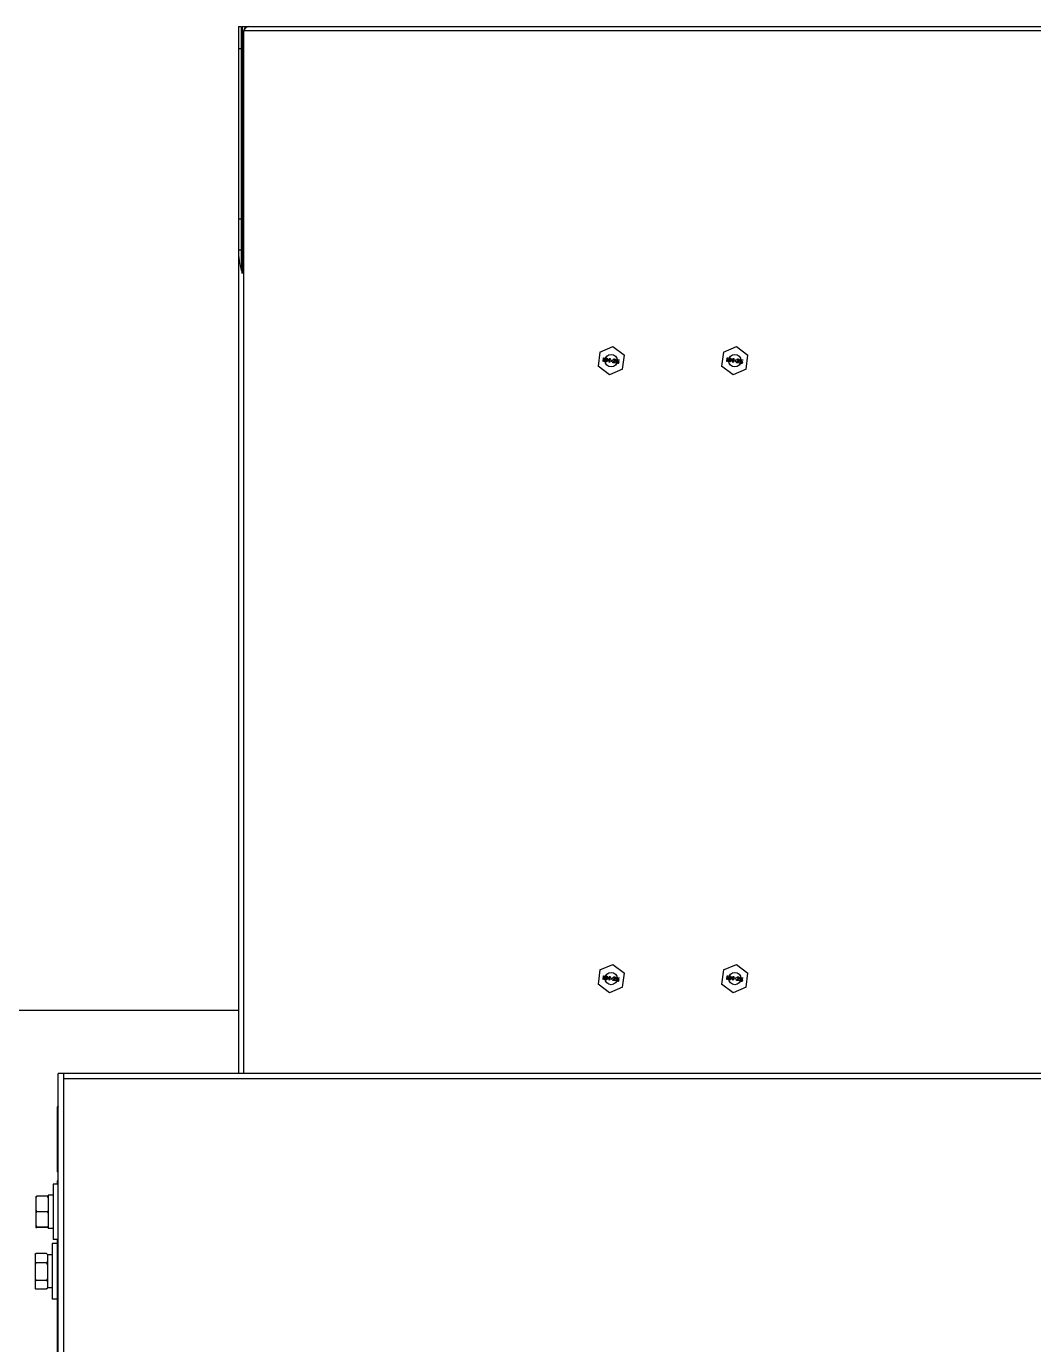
# Model space of a CAD drawing. Header units: millimetres. Extents: x 32496 to 166256, y 3504 to 23939.
# Drawn here: x 40846.9 to 41172.9, y 21352.9 to 21779.6 of the extents above; entities that cross this region are included whole.
import ezdxf

# ---------------------------------------------------------------- set-up
doc = ezdxf.new("R2010")
doc.units = ezdxf.units.MM
for name, color, linetype in [('2401-00854_BSO-M4-25_1_0', 7, 'Continuous'), ('2401-01144-S-M6-16HWM_1_0', 7, 'Continuous'), ('4215-19366_1_1_0', 7, 'Continuous'), ('4215-19373_1_1_0', 7, 'Continuous'), ('4215-19398_1-20250317_1_0', 7, 'Continuous'), ('4215-19398_2_1_0', 7, 'Continuous'), ('4215-19398_6_1_0', 7, 'Continuous'), ('4215-19398_9_1_0', 7, 'Continuous'), ('4215-23304_2_1_1_0', 7, 'Continuous'), ('4215-HRQZZ01_1_1_0', 7, 'Continuous'), ('QIAOJIA-1_0', 7, 'Continuous')]:
    doc.layers.add(name, color=color, linetype=linetype)

msp = doc.modelspace()

# ---------------------------------------------------------------- linework, layer by layer
at = {"layer": '2401-00854_BSO-M4-25_1_0', "color": 7, "linetype": 'Continuous'}
for p, q in [((41032.51, 21674.18), (41036.767, 21675.971)), ((41036.767, 21675.971), (41040.447, 21673.179)), ((41072.51, 21674.18), (41076.767, 21675.971)), ((41076.767, 21675.971), (41080.447, 21673.179)), ((41032.51, 21674.18), (41031.932, 21669.597)), ((41033.56, 21671.115), (41033.71, 21672.305)), ((41033.709, 21671.096), (41033.56, 21671.115)), ((41033.827, 21672.033), (41033.709, 21671.096)), ((41033.71, 21672.305), (41033.933, 21672.277)), ((41033.827, 21672.033), (41034.056, 21671.052)), ((41034.171, 21671.166), (41033.933, 21672.277)), ((41034.254, 21671.027), (41034.056, 21671.052)), ((41034.677, 21672.184), (41034.171, 21671.166)), ((41034.254, 21671.027), (41034.72, 21671.921)), ((41034.602, 21670.984), (41034.72, 21671.921)), ((41034.677, 21672.184), (41034.901, 21672.155)), ((41034.901, 21672.155), (41034.751, 21670.965)), ((41034.994, 21671.294), (41035.013, 21671.446)), ((41035.589, 21671.219), (41034.994, 21671.294)), ((41035.694, 21672.055), (41035.013, 21671.446)), ((41035.186, 21671.425), (41035.669, 21671.853)), ((41035.186, 21671.425), (41035.608, 21671.371)), ((41035.544, 21670.865), (41035.589, 21671.219)), ((41035.608, 21671.371), (41035.669, 21671.853)), ((41035.738, 21671.201), (41035.693, 21670.846)), ((41035.694, 21672.055), (41035.843, 21672.037)), ((41035.986, 21671.169), (41035.738, 21671.201)), ((41035.843, 21672.037), (41035.757, 21671.353)), ((41035.757, 21671.353), (41036.005, 21671.321)), ((41036.005, 21671.321), (41035.986, 21671.169)), ((41036.365, 21671.379), (41036.197, 21671.246)), ((41036.197, 21671.246), (41036.219, 21671.217)), ((41036.219, 21671.217), (41036.359, 21671.328)), ((41036.263, 21671.572), (41036.235, 21671.55)), ((41036.235, 21671.55), (41036.365, 21671.379)), ((41036.371, 21671.43), (41036.263, 21671.572)), ((41036.336, 21671.151), (41036.359, 21671.328)), ((41036.386, 21671.145), (41036.336, 21671.151)), ((41036.371, 21671.43), (41036.394, 21671.607)), ((41036.408, 21671.322), (41036.386, 21671.145)), ((41036.394, 21671.607), (41036.443, 21671.601)), ((41036.408, 21671.322), (41036.516, 21671.18)), ((41036.415, 21671.373), (41036.583, 21671.506)), ((41036.544, 21671.202), (41036.415, 21671.373)), ((41036.443, 21671.601), (41036.421, 21671.423)), ((41036.561, 21671.534), (41036.421, 21671.423)), ((41036.516, 21671.18), (41036.544, 21671.202)), ((41036.583, 21671.506), (41036.561, 21671.534)), ((41037.476, 21671.393), (41036.701, 21670.848)), ((41036.863, 21671.728), (41036.825, 21671.63)), ((41036.949, 21671.614), (41036.825, 21671.63)), ((41036.975, 21671.817), (41036.863, 21671.728)), ((41036.9, 21670.823), (41037.59, 21671.302)), ((41036.949, 21671.614), (41037.008, 21671.684)), ((41037.08, 21671.855), (41036.975, 21671.817)), ((41037.008, 21671.684), (41037.089, 21671.725)), ((41037.257, 21671.858), (41037.08, 21671.855)), ((41037.089, 21671.725), (41037.216, 21671.735)), ((41037.315, 21671.722), (41037.216, 21671.735)), ((41037.257, 21671.858), (41037.356, 21671.846)), ((41037.315, 21671.722), (41037.436, 21671.681)), ((41037.502, 21671.802), (41037.356, 21671.846)), ((41037.436, 21671.681), (41037.504, 21671.621)), ((41037.538, 21671.488), (41037.476, 21671.393)), ((41037.595, 21671.739), (41037.502, 21671.802)), ((41037.504, 21671.621), (41037.544, 21671.539)), ((41037.538, 21671.488), (41037.544, 21671.539)), ((41037.59, 21671.302), (41037.649, 21671.372)), ((41037.681, 21671.625), (41037.595, 21671.739)), ((41037.649, 21671.372), (41037.687, 21671.47)), ((41037.693, 21671.52), (41037.681, 21671.625)), ((41037.693, 21671.52), (41037.687, 21671.47)), ((41037.844, 21671.115), (41037.927, 21671.774)), ((41038.017, 21671.094), (41037.844, 21671.115)), ((41037.927, 21671.774), (41038.77, 21671.668)), ((41038.035, 21671.632), (41037.984, 21671.226)), ((41038.117, 21671.287), (41037.984, 21671.226)), ((41038.017, 21671.094), (41038.126, 21671.157)), ((41038.754, 21671.541), (41038.035, 21671.632)), ((41038.244, 21671.297), (41038.117, 21671.287)), ((41038.126, 21671.157), (41038.228, 21671.17)), ((41038.377, 21671.151), (41038.228, 21671.17)), ((41038.244, 21671.297), (41038.393, 21671.278)), ((41038.377, 21671.151), (41038.473, 21671.113)), ((41038.514, 21671.237), (41038.393, 21671.278)), ((41038.473, 21671.113), (41038.541, 21671.053)), ((41038.629, 21671.145), (41038.514, 21671.237)), ((41038.541, 21671.053), (41038.581, 21670.971)), ((41038.69, 21671.034), (41038.629, 21671.145)), ((41038.77, 21671.668), (41038.754, 21671.541)), ((41039.87, 21668.597), (41040.447, 21673.179)), ((41072.51, 21674.18), (41071.932, 21669.597)), ((41073.56, 21671.115), (41073.71, 21672.305)), ((41073.709, 21671.096), (41073.56, 21671.115)), ((41073.827, 21672.033), (41073.709, 21671.096)), ((41073.71, 21672.305), (41073.933, 21672.277)), ((41073.827, 21672.033), (41074.056, 21671.052)), ((41074.171, 21671.166), (41073.933, 21672.277)), ((41074.254, 21671.027), (41074.056, 21671.052)), ((41074.677, 21672.184), (41074.171, 21671.166)), ((41074.254, 21671.027), (41074.72, 21671.921)), ((41074.602, 21670.984), (41074.72, 21671.921)), ((41074.677, 21672.184), (41074.901, 21672.155)), ((41074.901, 21672.155), (41074.751, 21670.965)), ((41074.994, 21671.294), (41075.013, 21671.446)), ((41075.589, 21671.219), (41074.994, 21671.294)), ((41075.694, 21672.055), (41075.013, 21671.446)), ((41075.186, 21671.425), (41075.669, 21671.853)), ((41075.186, 21671.425), (41075.608, 21671.371)), ((41075.544, 21670.865), (41075.589, 21671.219)), ((41075.608, 21671.371), (41075.669, 21671.853)), ((41075.738, 21671.201), (41075.693, 21670.846)), ((41075.694, 21672.055), (41075.843, 21672.037)), ((41075.986, 21671.169), (41075.738, 21671.201)), ((41075.843, 21672.037), (41075.757, 21671.353)), ((41075.757, 21671.353), (41076.005, 21671.321)), ((41076.005, 21671.321), (41075.986, 21671.169)), ((41076.365, 21671.379), (41076.197, 21671.246)), ((41076.197, 21671.246), (41076.219, 21671.217)), ((41076.219, 21671.217), (41076.359, 21671.328)), ((41076.263, 21671.572), (41076.235, 21671.55)), ((41076.235, 21671.55), (41076.365, 21671.379)), ((41076.371, 21671.43), (41076.263, 21671.572)), ((41076.336, 21671.151), (41076.359, 21671.328)), ((41076.386, 21671.145), (41076.336, 21671.151)), ((41076.371, 21671.43), (41076.394, 21671.607)), ((41076.408, 21671.322), (41076.386, 21671.145)), ((41076.394, 21671.607), (41076.443, 21671.601)), ((41076.408, 21671.322), (41076.516, 21671.18)), ((41076.415, 21671.373), (41076.583, 21671.506)), ((41076.544, 21671.202), (41076.415, 21671.373)), ((41076.443, 21671.601), (41076.421, 21671.423)), ((41076.561, 21671.534), (41076.421, 21671.423)), ((41076.516, 21671.18), (41076.544, 21671.202)), ((41076.583, 21671.506), (41076.561, 21671.534)), ((41077.476, 21671.393), (41076.701, 21670.848)), ((41076.863, 21671.728), (41076.825, 21671.63)), ((41076.949, 21671.614), (41076.825, 21671.63)), ((41076.975, 21671.817), (41076.863, 21671.728)), ((41076.9, 21670.823), (41077.59, 21671.302)), ((41076.949, 21671.614), (41077.008, 21671.684)), ((41077.08, 21671.855), (41076.975, 21671.817)), ((41077.008, 21671.684), (41077.089, 21671.725)), ((41077.257, 21671.858), (41077.08, 21671.855)), ((41077.089, 21671.725), (41077.216, 21671.735)), ((41077.315, 21671.722), (41077.216, 21671.735)), ((41077.257, 21671.858), (41077.356, 21671.846)), ((41077.315, 21671.722), (41077.436, 21671.681)), ((41077.502, 21671.802), (41077.356, 21671.846)), ((41077.436, 21671.681), (41077.504, 21671.621)), ((41077.538, 21671.488), (41077.476, 21671.393)), ((41077.595, 21671.739), (41077.502, 21671.802)), ((41077.504, 21671.621), (41077.544, 21671.539)), ((41077.538, 21671.488), (41077.544, 21671.539)), ((41077.59, 21671.302), (41077.649, 21671.372)), ((41077.681, 21671.625), (41077.595, 21671.739)), ((41077.649, 21671.372), (41077.687, 21671.47)), ((41077.693, 21671.52), (41077.681, 21671.625)), ((41077.693, 21671.52), (41077.687, 21671.47)), ((41077.844, 21671.115), (41077.927, 21671.774)), ((41078.017, 21671.094), (41077.844, 21671.115)), ((41077.927, 21671.774), (41078.77, 21671.668)), ((41078.035, 21671.632), (41077.984, 21671.226)), ((41078.117, 21671.287), (41077.984, 21671.226)), ((41078.017, 21671.094), (41078.126, 21671.157)), ((41078.754, 21671.541), (41078.035, 21671.632)), ((41078.244, 21671.297), (41078.117, 21671.287)), ((41078.126, 21671.157), (41078.228, 21671.17)), ((41078.377, 21671.151), (41078.228, 21671.17)), ((41078.244, 21671.297), (41078.393, 21671.278)), ((41078.377, 21671.151), (41078.473, 21671.113)), ((41078.514, 21671.237), (41078.393, 21671.278)), ((41078.473, 21671.113), (41078.541, 21671.053)), ((41078.629, 21671.145), (41078.514, 21671.237)), ((41078.541, 21671.053), (41078.581, 21670.971)), ((41078.69, 21671.034), (41078.629, 21671.145)), ((41078.77, 21671.668), (41078.754, 21671.541)), ((41079.87, 21668.597), (41080.447, 21673.179)), ((41035.612, 21666.806), (41031.932, 21669.597)), ((41034.751, 21670.965), (41034.602, 21670.984)), ((41035.693, 21670.846), (41035.544, 21670.865)), ((41039.87, 21668.597), (41035.612, 21666.806)), ((41036.685, 21670.721), (41036.701, 21670.848)), ((41037.578, 21670.608), (41036.685, 21670.721)), ((41036.9, 21670.823), (41037.594, 21670.735)), ((41037.594, 21670.735), (41037.578, 21670.608)), ((41037.815, 21670.887), (41037.852, 21670.78)), ((41037.815, 21670.887), (41037.964, 21670.869)), ((41037.852, 21670.78), (41037.913, 21670.669)), ((41037.913, 21670.669), (41038.028, 21670.578)), ((41038.001, 21670.761), (41037.964, 21670.869)), ((41038.069, 21670.701), (41038.001, 21670.761)), ((41038.028, 21670.578), (41038.149, 21670.537)), ((41038.165, 21670.663), (41038.069, 21670.701)), ((41038.297, 21670.518), (41038.149, 21670.537)), ((41038.165, 21670.663), (41038.313, 21670.644)), ((41038.297, 21670.518), (41038.425, 21670.528)), ((41038.416, 21670.657), (41038.313, 21670.644)), ((41038.497, 21670.699), (41038.416, 21670.657)), ((41038.425, 21670.528), (41038.558, 21670.588)), ((41038.556, 21670.768), (41038.497, 21670.699)), ((41038.59, 21670.841), (41038.556, 21670.768)), ((41038.558, 21670.588), (41038.645, 21670.68)), ((41038.581, 21670.971), (41038.597, 21670.892)), ((41038.59, 21670.841), (41038.597, 21670.892)), ((41038.645, 21670.68), (41038.711, 21670.8)), ((41038.724, 21670.902), (41038.69, 21671.034)), ((41038.724, 21670.902), (41038.711, 21670.8)), ((41075.612, 21666.806), (41071.932, 21669.597)), ((41074.751, 21670.965), (41074.602, 21670.984)), ((41075.693, 21670.846), (41075.544, 21670.865)), ((41079.87, 21668.597), (41075.612, 21666.806)), ((41076.685, 21670.721), (41076.701, 21670.848)), ((41077.578, 21670.608), (41076.685, 21670.721)), ((41076.9, 21670.823), (41077.594, 21670.735)), ((41077.594, 21670.735), (41077.578, 21670.608)), ((41077.815, 21670.887), (41077.852, 21670.78)), ((41077.815, 21670.887), (41077.964, 21670.869)), ((41077.852, 21670.78), (41077.913, 21670.669)), ((41077.913, 21670.669), (41078.028, 21670.578)), ((41078.001, 21670.761), (41077.964, 21670.869)), ((41078.069, 21670.701), (41078.001, 21670.761)), ((41078.028, 21670.578), (41078.149, 21670.537)), ((41078.165, 21670.663), (41078.069, 21670.701)), ((41078.297, 21670.518), (41078.149, 21670.537)), ((41078.165, 21670.663), (41078.313, 21670.644)), ((41078.297, 21670.518), (41078.425, 21670.528)), ((41078.416, 21670.657), (41078.313, 21670.644)), ((41078.497, 21670.699), (41078.416, 21670.657)), ((41078.425, 21670.528), (41078.558, 21670.588)), ((41078.556, 21670.768), (41078.497, 21670.699)), ((41078.59, 21670.841), (41078.556, 21670.768)), ((41078.558, 21670.588), (41078.645, 21670.68)), ((41078.581, 21670.971), (41078.597, 21670.892)), ((41078.59, 21670.841), (41078.597, 21670.892)), ((41078.645, 21670.68), (41078.711, 21670.8)), ((41078.724, 21670.902), (41078.69, 21671.034)), ((41078.724, 21670.902), (41078.711, 21670.8)), ((41032.51, 21474.18), (41036.767, 21475.971)), ((41036.767, 21475.971), (41040.447, 21473.179)), ((41072.51, 21474.18), (41076.767, 21475.971)), ((41076.767, 21475.971), (41080.447, 21473.179)), ((41032.51, 21474.18), (41031.932, 21469.597)), ((41033.56, 21471.115), (41033.71, 21472.305)), ((41033.709, 21471.096), (41033.56, 21471.115)), ((41033.827, 21472.033), (41033.709, 21471.096)), ((41033.71, 21472.305), (41033.933, 21472.277)), ((41033.827, 21472.033), (41034.056, 21471.052)), ((41034.171, 21471.166), (41033.933, 21472.277)), ((41034.254, 21471.027), (41034.056, 21471.052)), ((41034.677, 21472.184), (41034.171, 21471.166)), ((41034.254, 21471.027), (41034.72, 21471.921)), ((41034.602, 21470.984), (41034.72, 21471.921)), ((41034.751, 21470.965), (41034.602, 21470.984)), ((41034.677, 21472.184), (41034.901, 21472.155)), ((41034.901, 21472.155), (41034.751, 21470.965)), ((41034.994, 21471.294), (41035.013, 21471.446)), ((41035.589, 21471.219), (41034.994, 21471.294)), ((41035.694, 21472.055), (41035.013, 21471.446)), ((41035.186, 21471.425), (41035.669, 21471.853)), ((41035.186, 21471.425), (41035.608, 21471.371)), ((41035.544, 21470.865), (41035.589, 21471.219)), ((41035.693, 21470.846), (41035.544, 21470.865)), ((41035.608, 21471.371), (41035.669, 21471.853)), ((41035.738, 21471.201), (41035.693, 21470.846)), ((41035.694, 21472.055), (41035.843, 21472.037)), ((41035.986, 21471.169), (41035.738, 21471.201)), ((41035.843, 21472.037), (41035.757, 21471.353)), ((41035.757, 21471.353), (41036.005, 21471.321)), ((41036.005, 21471.321), (41035.986, 21471.169)), ((41036.365, 21471.379), (41036.197, 21471.246)), ((41036.197, 21471.246), (41036.219, 21471.217)), ((41036.219, 21471.217), (41036.359, 21471.328)), ((41036.263, 21471.572), (41036.235, 21471.55)), ((41036.235, 21471.55), (41036.365, 21471.379)), ((41036.371, 21471.43), (41036.263, 21471.572)), ((41036.336, 21471.151), (41036.359, 21471.328)), ((41036.386, 21471.145), (41036.336, 21471.151)), ((41036.371, 21471.43), (41036.394, 21471.607)), ((41036.408, 21471.322), (41036.386, 21471.145)), ((41036.394, 21471.607), (41036.443, 21471.601)), ((41036.408, 21471.322), (41036.516, 21471.18)), ((41036.415, 21471.373), (41036.583, 21471.506)), ((41036.544, 21471.202), (41036.415, 21471.373)), ((41036.443, 21471.601), (41036.421, 21471.423)), ((41036.561, 21471.534), (41036.421, 21471.423)), ((41036.516, 21471.18), (41036.544, 21471.202)), ((41036.583, 21471.506), (41036.561, 21471.534)), ((41036.685, 21470.721), (41036.701, 21470.848)), ((41037.578, 21470.608), (41036.685, 21470.721)), ((41037.476, 21471.393), (41036.701, 21470.848)), ((41036.863, 21471.728), (41036.825, 21471.63)), ((41036.949, 21471.614), (41036.825, 21471.63)), ((41036.975, 21471.817), (41036.863, 21471.728)), ((41036.9, 21470.823), (41037.59, 21471.302)), ((41036.9, 21470.823), (41037.594, 21470.735)), ((41036.949, 21471.614), (41037.008, 21471.684)), ((41037.08, 21471.855), (41036.975, 21471.817)), ((41037.008, 21471.684), (41037.089, 21471.725)), ((41037.257, 21471.858), (41037.08, 21471.855)), ((41037.089, 21471.725), (41037.216, 21471.735)), ((41037.315, 21471.722), (41037.216, 21471.735)), ((41037.257, 21471.858), (41037.356, 21471.846)), ((41037.315, 21471.722), (41037.436, 21471.681)), ((41037.502, 21471.802), (41037.356, 21471.846)), ((41037.436, 21471.681), (41037.504, 21471.621)), ((41037.538, 21471.488), (41037.476, 21471.393)), ((41037.595, 21471.739), (41037.502, 21471.802)), ((41037.504, 21471.621), (41037.544, 21471.539)), ((41037.538, 21471.488), (41037.544, 21471.539)), ((41037.594, 21470.735), (41037.578, 21470.608)), ((41037.59, 21471.302), (41037.649, 21471.372)), ((41037.681, 21471.625), (41037.595, 21471.739)), ((41037.649, 21471.372), (41037.687, 21471.47)), ((41037.693, 21471.52), (41037.681, 21471.625)), ((41037.693, 21471.52), (41037.687, 21471.47)), ((41037.815, 21470.887), (41037.852, 21470.78)), ((41037.815, 21470.887), (41037.964, 21470.869)), ((41037.844, 21471.115), (41037.927, 21471.774)), ((41038.017, 21471.094), (41037.844, 21471.115)), ((41037.852, 21470.78), (41037.913, 21470.669)), ((41037.913, 21470.669), (41038.028, 21470.578)), ((41037.927, 21471.774), (41038.77, 21471.668)), ((41038.001, 21470.761), (41037.964, 21470.869)), ((41038.035, 21471.632), (41037.984, 21471.226)), ((41038.117, 21471.287), (41037.984, 21471.226)), ((41038.069, 21470.701), (41038.001, 21470.761)), ((41038.017, 21471.094), (41038.126, 21471.157)), ((41038.028, 21470.578), (41038.149, 21470.537)), ((41038.754, 21471.541), (41038.035, 21471.632)), ((41038.165, 21470.663), (41038.069, 21470.701)), ((41038.244, 21471.297), (41038.117, 21471.287)), ((41038.126, 21471.157), (41038.228, 21471.17)), ((41038.297, 21470.518), (41038.149, 21470.537)), ((41038.165, 21470.663), (41038.313, 21470.644)), ((41038.377, 21471.151), (41038.228, 21471.17)), ((41038.244, 21471.297), (41038.393, 21471.278)), ((41038.297, 21470.518), (41038.425, 21470.528)), ((41038.416, 21470.657), (41038.313, 21470.644)), ((41038.377, 21471.151), (41038.473, 21471.113)), ((41038.514, 21471.237), (41038.393, 21471.278)), ((41038.497, 21470.699), (41038.416, 21470.657)), ((41038.425, 21470.528), (41038.558, 21470.588)), ((41038.473, 21471.113), (41038.541, 21471.053)), ((41038.556, 21470.768), (41038.497, 21470.699)), ((41038.629, 21471.145), (41038.514, 21471.237)), ((41038.541, 21471.053), (41038.581, 21470.971)), ((41038.59, 21470.841), (41038.556, 21470.768)), ((41038.558, 21470.588), (41038.645, 21470.68)), ((41038.581, 21470.971), (41038.597, 21470.892)), ((41038.59, 21470.841), (41038.597, 21470.892)), ((41038.69, 21471.034), (41038.629, 21471.145)), ((41038.645, 21470.68), (41038.711, 21470.8)), ((41038.724, 21470.902), (41038.69, 21471.034)), ((41038.724, 21470.902), (41038.711, 21470.8)), ((41038.77, 21471.668), (41038.754, 21471.541)), ((41039.87, 21468.597), (41040.447, 21473.179)), ((41072.51, 21474.18), (41071.932, 21469.597)), ((41073.56, 21471.115), (41073.71, 21472.305)), ((41073.709, 21471.096), (41073.56, 21471.115)), ((41073.827, 21472.033), (41073.709, 21471.096)), ((41073.71, 21472.305), (41073.933, 21472.277)), ((41073.827, 21472.033), (41074.056, 21471.052)), ((41074.171, 21471.166), (41073.933, 21472.277)), ((41074.254, 21471.027), (41074.056, 21471.052)), ((41074.677, 21472.184), (41074.171, 21471.166)), ((41074.254, 21471.027), (41074.72, 21471.921)), ((41074.602, 21470.984), (41074.72, 21471.921)), ((41074.751, 21470.965), (41074.602, 21470.984)), ((41074.677, 21472.184), (41074.901, 21472.155)), ((41074.901, 21472.155), (41074.751, 21470.965)), ((41074.994, 21471.294), (41075.013, 21471.446)), ((41075.589, 21471.219), (41074.994, 21471.294)), ((41075.694, 21472.055), (41075.013, 21471.446)), ((41075.186, 21471.425), (41075.669, 21471.853)), ((41075.186, 21471.425), (41075.608, 21471.371)), ((41075.544, 21470.865), (41075.589, 21471.219)), ((41075.693, 21470.846), (41075.544, 21470.865)), ((41075.608, 21471.371), (41075.669, 21471.853)), ((41075.738, 21471.201), (41075.693, 21470.846)), ((41075.694, 21472.055), (41075.843, 21472.037)), ((41075.986, 21471.169), (41075.738, 21471.201)), ((41075.843, 21472.037), (41075.757, 21471.353)), ((41075.757, 21471.353), (41076.005, 21471.321)), ((41076.005, 21471.321), (41075.986, 21471.169)), ((41076.365, 21471.379), (41076.197, 21471.246)), ((41076.197, 21471.246), (41076.219, 21471.217)), ((41076.219, 21471.217), (41076.359, 21471.328)), ((41076.263, 21471.572), (41076.235, 21471.55)), ((41076.235, 21471.55), (41076.365, 21471.379)), ((41076.371, 21471.43), (41076.263, 21471.572)), ((41076.336, 21471.151), (41076.359, 21471.328)), ((41076.386, 21471.145), (41076.336, 21471.151)), ((41076.371, 21471.43), (41076.394, 21471.607)), ((41076.408, 21471.322), (41076.386, 21471.145)), ((41076.394, 21471.607), (41076.443, 21471.601)), ((41076.408, 21471.322), (41076.516, 21471.18)), ((41076.415, 21471.373), (41076.583, 21471.506)), ((41076.544, 21471.202), (41076.415, 21471.373)), ((41076.443, 21471.601), (41076.421, 21471.423)), ((41076.561, 21471.534), (41076.421, 21471.423)), ((41076.516, 21471.18), (41076.544, 21471.202)), ((41076.583, 21471.506), (41076.561, 21471.534)), ((41076.685, 21470.721), (41076.701, 21470.848)), ((41077.578, 21470.608), (41076.685, 21470.721)), ((41077.476, 21471.393), (41076.701, 21470.848)), ((41076.863, 21471.728), (41076.825, 21471.63)), ((41076.949, 21471.614), (41076.825, 21471.63)), ((41076.975, 21471.817), (41076.863, 21471.728)), ((41076.9, 21470.823), (41077.59, 21471.302)), ((41076.9, 21470.823), (41077.594, 21470.735)), ((41076.949, 21471.614), (41077.008, 21471.684)), ((41077.08, 21471.855), (41076.975, 21471.817)), ((41077.008, 21471.684), (41077.089, 21471.725)), ((41077.257, 21471.858), (41077.08, 21471.855)), ((41077.089, 21471.725), (41077.216, 21471.735)), ((41077.315, 21471.722), (41077.216, 21471.735)), ((41077.257, 21471.858), (41077.356, 21471.846)), ((41077.315, 21471.722), (41077.436, 21471.681)), ((41077.502, 21471.802), (41077.356, 21471.846)), ((41077.436, 21471.681), (41077.504, 21471.621)), ((41077.538, 21471.488), (41077.476, 21471.393)), ((41077.595, 21471.739), (41077.502, 21471.802)), ((41077.504, 21471.621), (41077.544, 21471.539)), ((41077.538, 21471.488), (41077.544, 21471.539)), ((41077.594, 21470.735), (41077.578, 21470.608)), ((41077.59, 21471.302), (41077.649, 21471.372)), ((41077.681, 21471.625), (41077.595, 21471.739)), ((41077.649, 21471.372), (41077.687, 21471.47)), ((41077.693, 21471.52), (41077.681, 21471.625)), ((41077.693, 21471.52), (41077.687, 21471.47)), ((41077.815, 21470.887), (41077.852, 21470.78)), ((41077.815, 21470.887), (41077.964, 21470.869)), ((41077.844, 21471.115), (41077.927, 21471.774)), ((41078.017, 21471.094), (41077.844, 21471.115)), ((41077.852, 21470.78), (41077.913, 21470.669)), ((41077.913, 21470.669), (41078.028, 21470.578)), ((41077.927, 21471.774), (41078.77, 21471.668)), ((41078.001, 21470.761), (41077.964, 21470.869)), ((41078.035, 21471.632), (41077.984, 21471.226)), ((41078.117, 21471.287), (41077.984, 21471.226)), ((41078.069, 21470.701), (41078.001, 21470.761)), ((41078.017, 21471.094), (41078.126, 21471.157)), ((41078.028, 21470.578), (41078.149, 21470.537)), ((41078.754, 21471.541), (41078.035, 21471.632)), ((41078.165, 21470.663), (41078.069, 21470.701)), ((41078.244, 21471.297), (41078.117, 21471.287)), ((41078.126, 21471.157), (41078.228, 21471.17)), ((41078.297, 21470.518), (41078.149, 21470.537)), ((41078.165, 21470.663), (41078.313, 21470.644)), ((41078.377, 21471.151), (41078.228, 21471.17)), ((41078.244, 21471.297), (41078.393, 21471.278)), ((41078.297, 21470.518), (41078.425, 21470.528)), ((41078.416, 21470.657), (41078.313, 21470.644)), ((41078.377, 21471.151), (41078.473, 21471.113)), ((41078.514, 21471.237), (41078.393, 21471.278)), ((41078.497, 21470.699), (41078.416, 21470.657)), ((41078.425, 21470.528), (41078.558, 21470.588)), ((41078.473, 21471.113), (41078.541, 21471.053)), ((41078.556, 21470.768), (41078.497, 21470.699)), ((41078.629, 21471.145), (41078.514, 21471.237)), ((41078.541, 21471.053), (41078.581, 21470.971)), ((41078.59, 21470.841), (41078.556, 21470.768)), ((41078.558, 21470.588), (41078.645, 21470.68)), ((41078.581, 21470.971), (41078.597, 21470.892)), ((41078.59, 21470.841), (41078.597, 21470.892)), ((41078.69, 21471.034), (41078.629, 21471.145)), ((41078.645, 21470.68), (41078.711, 21470.8)), ((41078.724, 21470.902), (41078.69, 21471.034)), ((41078.724, 21470.902), (41078.711, 21470.8)), ((41078.77, 21471.668), (41078.754, 21471.541)), ((41079.87, 21468.597), (41080.447, 21473.179)), ((41035.612, 21466.806), (41031.932, 21469.597)), ((41039.87, 21468.597), (41035.612, 21466.806)), ((41075.612, 21466.806), (41071.932, 21469.597)), ((41079.87, 21468.597), (41075.612, 21466.806))]:
    msp.add_line(p, q, dxfattribs=at)
at = {"layer": '2401-01144-S-M6-16HWM_1_0', "color": 7, "linetype": 'Continuous'}
for p, q in [((40855.64, 21404.888), (40855.64, 21386.888)), ((40857.24, 21404.888), (40855.64, 21404.888)), ((40850.04, 21400.908), (40850.04, 21390.869)), ((40853.74, 21400.914), (40850.34, 21400.914)), ((40854.04, 21401.238), (40854.04, 21390.538)), ((40855.64, 21401.238), (40854.04, 21401.238)), ((40853.74, 21395.939), (40850.34, 21395.939)), ((40853.74, 21390.914), (40850.34, 21390.914)), ((40853.74, 21390.863), (40850.34, 21390.863)), ((40855.64, 21390.538), (40854.04, 21390.538)), ((40855.34, 21385.638), (40855.34, 21367.638)), ((40856.94, 21385.638), (40855.34, 21385.638)), ((40857.24, 21386.888), (40855.64, 21386.888)), ((40849.74, 21382.112), (40849.982, 21382.354)), ((40849.74, 21382.112), (40849.74, 21371.165)), ((40853.44, 21382.411), (40850.04, 21382.411)), ((40853.74, 21382.112), (40853.497, 21382.354)), ((40853.74, 21382.112), (40853.74, 21371.165)), ((40855.34, 21381.988), (40853.74, 21381.988)), ((40853.44, 21379.436), (40850.04, 21379.436)), ((40853.44, 21373.663), (40850.04, 21373.663)), ((40849.74, 21371.165), (40849.982, 21370.922)), ((40849.982, 21370.922), (40850.04, 21370.866)), ((40853.44, 21370.866), (40850.04, 21370.866)), ((40853.498, 21370.922), (40853.44, 21370.866)), ((40853.74, 21371.165), (40853.497, 21370.922)), ((40855.34, 21371.288), (40853.74, 21371.288)), ((40856.94, 21367.638), (40855.34, 21367.638))]:
    msp.add_line(p, q, dxfattribs=at)
for points, knots in [([(40850.04, 21400.908), (40850.063, 21400.908), (40850.163, 21400.91), (40850.263, 21400.912), (40850.34, 21400.914)], [0, 0, 0, 0, 0.2336903, 1, 1, 1, 1]), ([(40850.34, 21400.914), (40850.313, 21400.867), (40850.207, 21400.681), (40850.108, 21400.49), (40850.04, 21400.345)], [0, 0, 0, 0, 0.2509109, 1, 1, 1, 1]), ([(40854.04, 21400.908), (40854.016, 21400.908), (40853.916, 21400.91), (40853.816, 21400.912), (40853.74, 21400.914)], [0, 0, 0, 0, 0.2336895, 1, 1, 1, 1]), ([(40853.74, 21400.914), (40853.767, 21400.867), (40853.873, 21400.681), (40853.971, 21400.49), (40854.04, 21400.345)], [0, 0, 0, 0, 0.2509104, 1, 1, 1, 1]), ([(40850.04, 21396.508), (40850.063, 21396.46), (40850.156, 21396.267), (40850.259, 21396.079), (40850.34, 21395.939)], [0, 0, 0, 0, 0.2491229, 1, 1, 1, 1]), ([(40850.34, 21395.939), (40850.313, 21395.892), (40850.207, 21395.704), (40850.108, 21395.512), (40850.04, 21395.365)], [0, 0, 0, 0, 0.2508448, 1, 1, 1, 1]), ([(40854.04, 21396.508), (40854.017, 21396.46), (40853.923, 21396.267), (40853.821, 21396.079), (40853.74, 21395.939)], [0, 0, 0, 0, 0.2491233, 1, 1, 1, 1]), ([(40853.74, 21395.939), (40853.767, 21395.892), (40853.873, 21395.704), (40853.971, 21395.512), (40854.04, 21395.365)], [0, 0, 0, 0, 0.2508442, 1, 1, 1, 1]), ([(40850.04, 21391.488), (40850.063, 21391.44), (40850.156, 21391.245), (40850.259, 21391.055), (40850.34, 21390.914)], [0, 0, 0, 0, 0.2491901, 1, 1, 1, 1]), ([(40850.34, 21390.914), (40850.313, 21390.914), (40850.213, 21390.912), (40850.113, 21390.91), (40850.04, 21390.908)], [0, 0, 0, 0, 0.2655139, 1, 1, 1, 1]), ([(40850.04, 21390.869), (40850.063, 21390.868), (40850.163, 21390.866), (40850.263, 21390.864), (40850.34, 21390.863)], [0, 0, 0, 0, 0.2336903, 1, 1, 1, 1]), ([(40854.04, 21391.488), (40854.017, 21391.44), (40853.923, 21391.245), (40853.821, 21391.055), (40853.74, 21390.914)], [0, 0, 0, 0, 0.2491904, 1, 1, 1, 1]), ([(40853.74, 21390.914), (40853.766, 21390.914), (40853.866, 21390.912), (40853.966, 21390.91), (40854.04, 21390.908)], [0, 0, 0, 0, 0.2655125, 1, 1, 1, 1]), ([(40854.04, 21390.869), (40854.016, 21390.868), (40853.916, 21390.866), (40853.816, 21390.864), (40853.74, 21390.863)], [0, 0, 0, 0, 0.2336895, 1, 1, 1, 1]), ([(40850.04, 21382.411), (40850.013, 21382.383), (40849.909, 21382.273), (40849.81, 21382.159), (40849.74, 21382.071)], [0, 0, 0, 0, 0.2550729, 1, 1, 1, 1]), ([(40853.44, 21382.411), (40853.467, 21382.383), (40853.571, 21382.273), (40853.67, 21382.159), (40853.74, 21382.071)], [0, 0, 0, 0, 0.2550721, 1, 1, 1, 1]), ([(40849.74, 21379.776), (40849.763, 21379.747), (40849.858, 21379.629), (40849.96, 21379.518), (40850.04, 21379.436)], [0, 0, 0, 0, 0.2448497, 1, 1, 1, 1]), ([(40853.74, 21379.776), (40853.717, 21379.747), (40853.621, 21379.629), (40853.519, 21379.518), (40853.44, 21379.436)], [0, 0, 0, 0, 0.2448497, 1, 1, 1, 1]), ([(40850.04, 21373.663), (40850.013, 21373.637), (40849.909, 21373.534), (40849.81, 21373.427), (40849.74, 21373.343)], [0, 0, 0, 0, 0.2556467, 1, 1, 1, 1]), ([(40853.44, 21373.663), (40853.467, 21373.637), (40853.57, 21373.534), (40853.67, 21373.427), (40853.74, 21373.343)], [0, 0, 0, 0, 0.2556459, 1, 1, 1, 1]), ([(40849.74, 21371.185), (40849.759, 21371.163), (40849.836, 21371.073), (40849.918, 21370.986), (40849.982, 21370.922)], [0, 0, 0, 0, 0.2451928, 1, 1, 1, 1]), ([(40853.74, 21371.185), (40853.721, 21371.163), (40853.643, 21371.073), (40853.561, 21370.986), (40853.497, 21370.922)], [0, 0, 0, 0, 0.2451926, 1, 1, 1, 1])]:
    msp.add_open_spline(points, degree=3, knots=knots, dxfattribs=at)
for points in [[(40850.04, 21379.436), (40849.932, 21379.22), (40849.831, 21379), (40849.74, 21378.776)], [(40853.44, 21379.436), (40853.548, 21379.22), (40853.649, 21379), (40853.74, 21378.776)], [(40849.74, 21374.323), (40849.831, 21374.099), (40849.932, 21373.879), (40850.04, 21373.663)], [(40853.74, 21374.323), (40853.649, 21374.099), (40853.548, 21373.879), (40853.44, 21373.663)]]:
    msp.add_open_spline(points, degree=3, dxfattribs=at)
at = {"layer": '4215-19366_1_1_0', "color": 7, "linetype": 'Continuous'}
for p, q in [((40856.94, 21405.888), (40856.94, 21404.888)), ((40856.94, 21405.888), (40857.24, 21405.888)), ((40856.94, 21386.888), (40856.94, 21318.888))]:
    msp.add_line(p, q, dxfattribs=at)
at = {"layer": '4215-19373_1_1_0', "color": 7, "linetype": 'Continuous'}
for p, q in [((40856.94, 21429.888), (40856.94, 21408.888)), ((40856.94, 21429.888), (40857.24, 21429.888)), ((40857.24, 21408.888), (40856.94, 21408.888))]:
    msp.add_line(p, q, dxfattribs=at)
at = {"layer": '4215-19373_1_1_0', "color": 9, "linetype": 'Continuous'}
msp.add_line((40856.94, 21410.088), (40857.24, 21410.088), dxfattribs=at)
at = {"layer": '4215-19373_1_1_0', "color": 7, "linetype": 'Continuous'}
msp.add_arc((40858.94, 21428.888), 2, 148.39996, 149.99922, dxfattribs=at)
at = {"layer": '4215-19398_1-20250317_1_0', "color": 7, "linetype": 'Continuous'}
for p, q in [((40915.54, 21779.588), (40915.54, 21440.638)), ((40915.54, 21779.588), (40916.54, 21779.588)), ((40916.54, 21707.241), (40916.54, 21779.588)), ((40916.74, 21779.588), (40916.74, 21699.588)), ((40916.74, 21779.588), (40918.69, 21779.588)), ((40915.54, 21707.24), (40916.54, 21707.24))]:
    msp.add_line(p, q, dxfattribs=at)
at = {"layer": '4215-19398_1-20250317_1_0', "color": 9, "linetype": 'Continuous'}
for p, q in [((40916.54, 21772.266), (40915.54, 21772.266)), ((40917.29, 21772.266), (40916.74, 21772.266)), ((40915.54, 21717.266), (40916.54, 21717.266)), ((40916.74, 21717.266), (40917.29, 21717.266))]:
    msp.add_line(p, q, dxfattribs=at)
at = {"layer": '4215-19398_1-20250317_1_0', "color": 7, "linetype": 'Continuous'}
msp.add_lwpolyline([(40916.74, 21699.588), (40916.64, 21702.139), (40916.567, 21704.69), (40916.54, 21707.241)], dxfattribs=at)
msp.add_arc((41162.473, 21760.264), 253.113, 193.6757, 193.86986, dxfattribs=at)
msp.add_open_spline([(40915.54, 21707.241), (40915.537, 21706.09), (40915.753, 21703.786), (40916.264, 21701.54), (40916.536, 21700.421)], degree=3, knots=[0, 0, 0, 0, 0.499857, 1, 1, 1, 1], dxfattribs=at)
at = {"layer": '4215-19398_2_1_0', "color": 7, "linetype": 'Continuous'}
msp.add_line((40916.54, 21778.12), (40916.74, 21778.12), dxfattribs=at)
at = {"layer": '4215-19398_6_1_0', "color": 7, "linetype": 'Continuous'}
msp.add_line((40916.74, 21778.588), (40916.54, 21778.588), dxfattribs=at)
at = {"layer": '4215-19398_9_1_0', "color": 7, "linetype": 'Continuous'}
for p, q in [((40916.74, 21777.798), (40916.54, 21777.798)), ((40916.74, 21777.198), (40916.54, 21777.198))]:
    msp.add_line(p, q, dxfattribs=at)
at = {"layer": '4215-23304_2_1_1_0', "color": 7, "linetype": 'Continuous'}
for p, q in [((40857.24, 20119.138), (40857.24, 21440.638)), ((41591.64, 21440.638), (40857.24, 21440.638)), ((40858.94, 21440.638), (40858.94, 21438.938))]:
    msp.add_line(p, q, dxfattribs=at)
at = {"layer": '4215-23304_2_1_1_0', "color": 9, "linetype": 'Continuous'}
for p, q in [((40858.94, 21438.938), (40858.94, 20120.838)), ((41589.94, 21438.938), (40858.94, 21438.938))]:
    msp.add_line(p, q, dxfattribs=at)
at = {"layer": '4215-HRQZZ01_1_1_0', "color": 7, "linetype": 'Continuous'}
for p, q in [((40917.29, 21440.638), (40917.29, 21778.188)), ((40918.69, 21779.588), (41533.69, 21779.588))]:
    msp.add_line(p, q, dxfattribs=at)
at = {"layer": '4215-HRQZZ01_1_1_0', "color": 9, "linetype": 'Continuous'}
msp.add_line((41535.09, 21778.188), (40917.29, 21778.188), dxfattribs=at)
at = {"layer": '4215-HRQZZ01_1_1_0', "color": 7, "linetype": 'Continuous'}
for centre in [(41036.19, 21671.388), (41076.19, 21671.388), (41036.19, 21471.388), (41076.19, 21471.388)]:
    msp.add_circle(centre, 2, dxfattribs=at)
msp.add_arc((40918.69, 21778.188), 1.4, 90, 180, dxfattribs=at)
msp.add_open_spline([(40917.29, 21778.188), (40917.404, 21778.368), (40917.621, 21778.709), (40917.911, 21779.103), (40918.154, 21779.35), (40918.329, 21779.483), (40918.507, 21779.568), (40918.631, 21779.588), (40918.69, 21779.588)], degree=3, knots=[0, 0, 0, 0, 0.3128613, 0.5926879, 0.7134073, 0.8194208, 0.913628, 1, 1, 1, 1], dxfattribs=at)
at = {"layer": 'QIAOJIA-1_0', "color": 7, "linetype": 'Continuous'}
msp.add_line((40915.54, 21461.088), (40780.09, 21461.088), dxfattribs=at)

doc.saveas('drawing.dxf')
